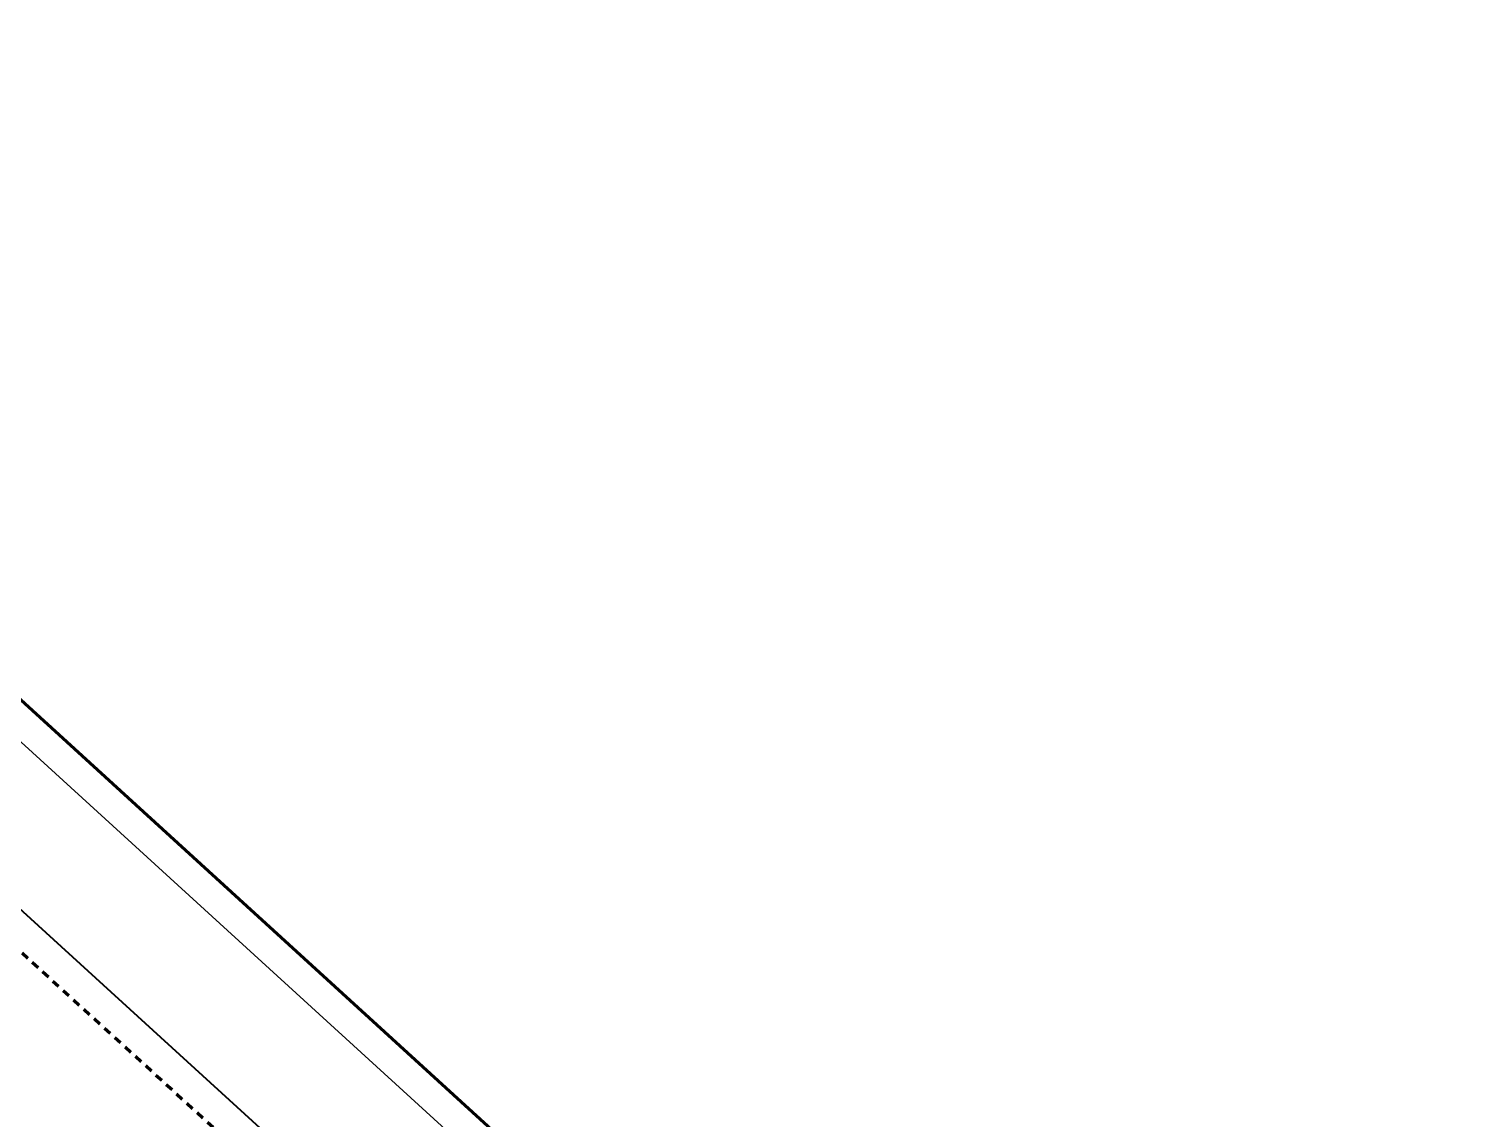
# Model space of a CAD drawing. Extents: x 2799052 to 2815686, y 1319509 to 1336143.
# Drawn here: x 2807539.16 to 2807562.38, y 1327799.27 to 1327816.86 of the extents above; entities that cross this region are included whole.
import ezdxf

# ---------------------------------------------------------------- set-up
doc = ezdxf.new("R2010")
doc.units = 0
doc.header["$LTSCALE"] = 0.5
doc.header["$MEASUREMENT"] = 0
doc.linetypes.add('HIDDEN', pattern=[0.375, 0.25, -0.125])
for name, color, linetype, lineweight in [('C-Demo-Saww-Cutt', 4, 'HIDDEN', 70), ('C-PRKG-Curb-Back', 6, 'Continuous', 60), ('C-PRKG-Curb-Face', 11, 'Continuous', 20), ('C-PRKG-Curb-Gutt', 5, 'Continuous', 40)]:
    doc.layers.add(name, color=color, linetype=linetype, lineweight=lineweight)
doc.layers.add('C-Road-Asph-Hach-Bdry', color=64, linetype='Continuous', lineweight=25, plot=False)

msp = doc.modelspace()

# ---------------------------------------------------------------- linework, layer by layer
at = {"layer": 'C-Demo-Saww-Cutt'}
msp.add_line((2807530.907, 1327809.387), (2807546.432, 1327795.225), dxfattribs=at)
at = {"layer": 'C-PRKG-Curb-Back'}
msp.add_line((2807533.229, 1327811.33), (2807548.454, 1327797.442), dxfattribs=at)
at = {"layer": 'C-PRKG-Curb-Face'}
msp.add_line((2807532.842, 1327811.006), (2807548.117, 1327797.072), dxfattribs=at)
at = {"layer": 'C-PRKG-Curb-Gutt'}
msp.add_line((2807531.294, 1327809.711, 8304.434), (2807546.769, 1327795.595, 8304.434), dxfattribs=at)
at = {"layer": 'C-Road-Asph-Hach-Bdry'}
msp.add_circle((2807368.688, 1327825.522), 8317.007, dxfattribs=at)

doc.saveas('drawing.dxf')
